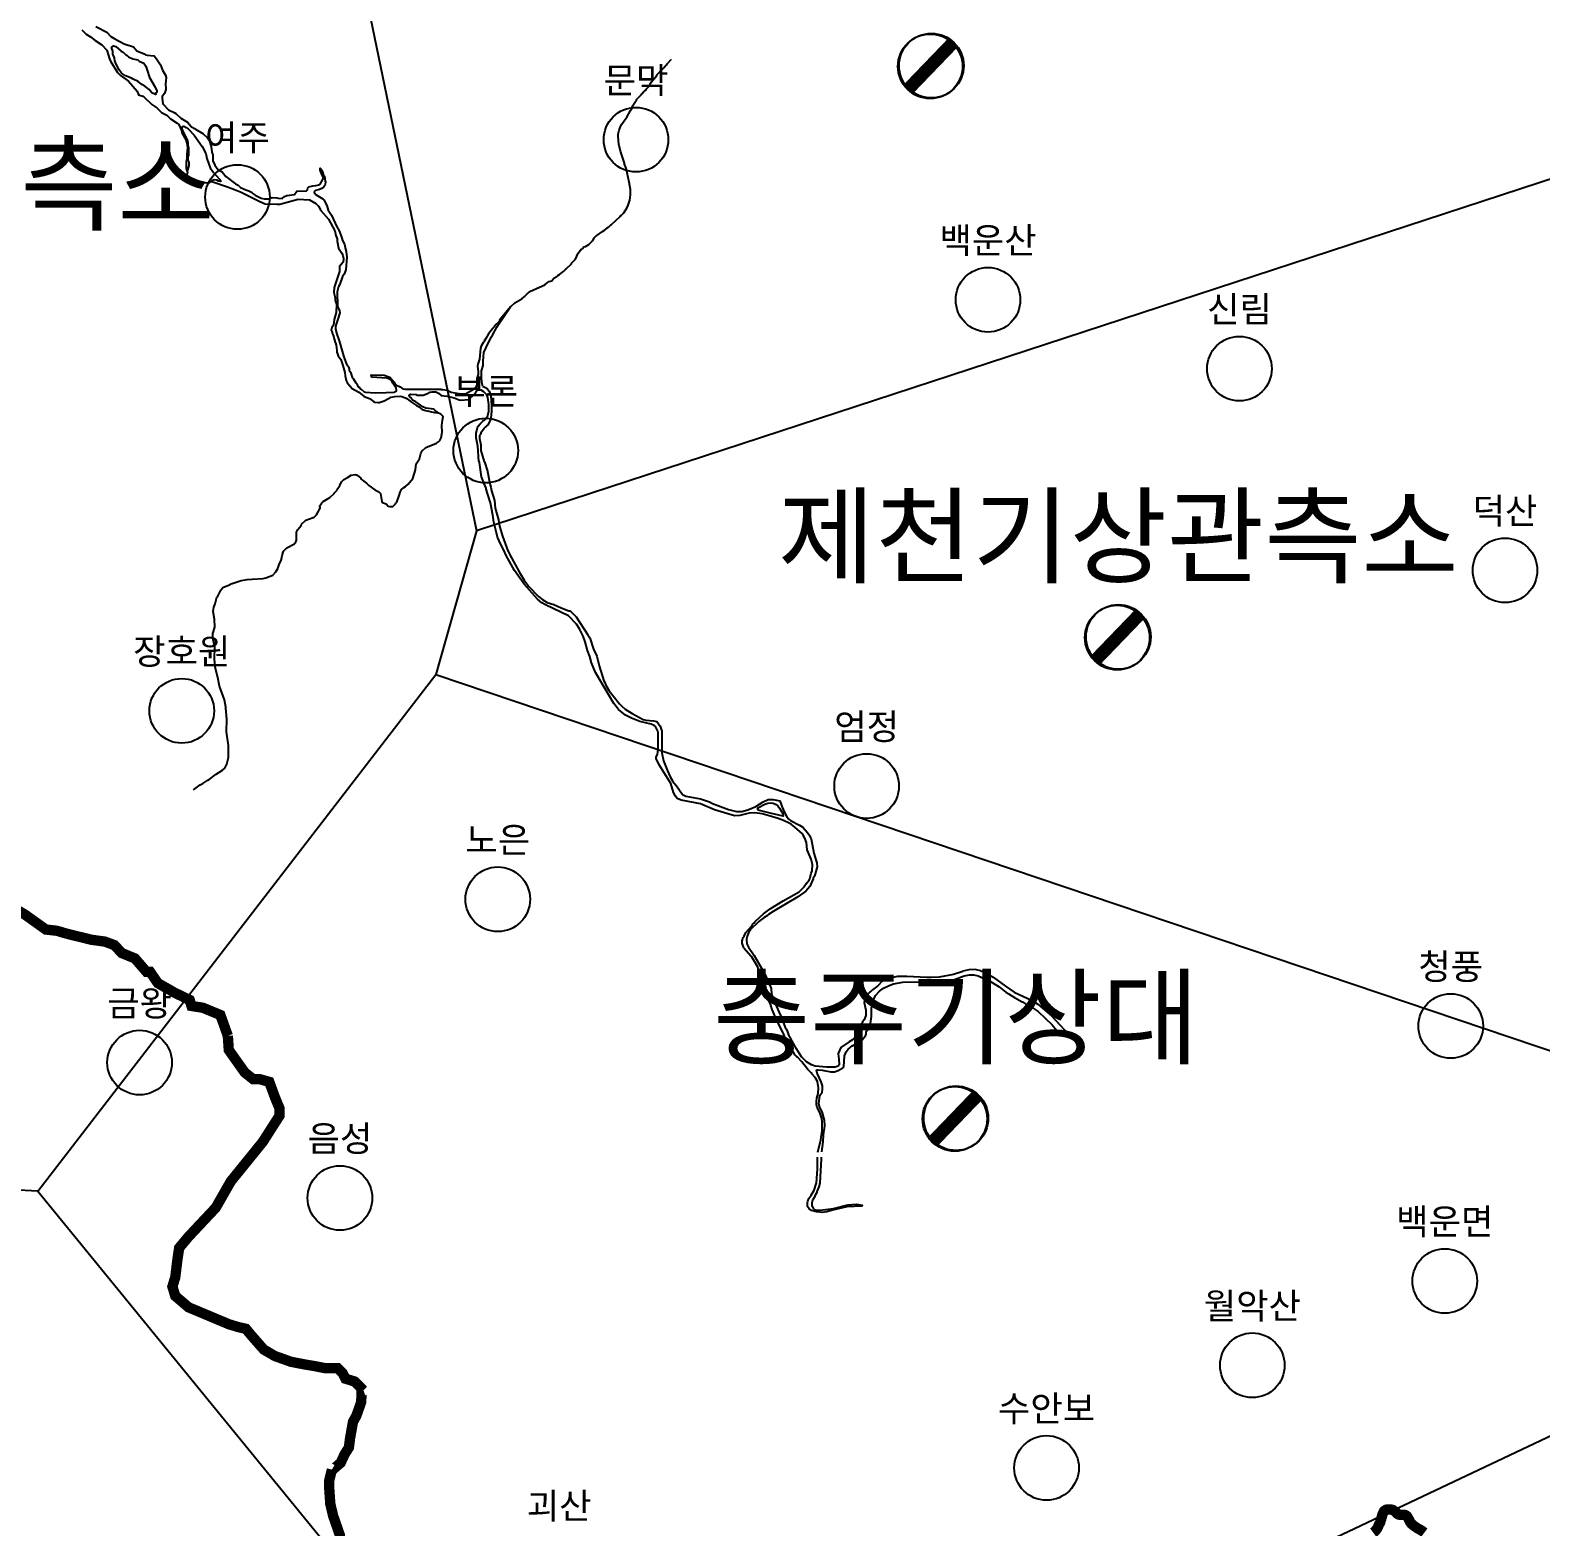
# Model space of a CAD drawing. Header units: millimetres. Extents: x -954552 to 1497340, y -301250 to 736091.
# Drawn here: x 248724 to 307207, y 370346 to 428269 of the extents above; entities that cross this region are included whole.
import ezdxf
from ezdxf.enums import TextEntityAlignment as Align

# ---------------------------------------------------------------- set-up
doc = ezdxf.new("R2010")
doc.units = ezdxf.units.MM
for name, color, linetype in [('2411', 7, 'Continuous'), ('AWS', 4, 'Continuous'), ('AWS명', 2, 'Continuous'), ('EL', 2, 'Continuous'), ('MAIN-RIVER', 5, 'Continuous'), ('Point', 1, 'Continuous'), ('관측소명', 3, 'Continuous'), ('기상청', 1, 'Continuous'), ('티센', 6, 'Continuous')]:
    doc.layers.add(name, color=color, linetype=linetype)
doc.styles.get("Standard").update_dxf_attribs({"font": ''})
doc.styles.get('Standard').set_extended_font_data('Gulim')

# ---------------------------------------------------------------- blocks, each defined once
blk = doc.blocks.new('관측소(기상청)')
at = {"layer": '기상청', "const_width": 500}
blk.add_lwpolyline([(821, 874), (-914, -926)], dxfattribs=at)
at = {"layer": '기상청'}
blk.add_circle((-46, -26), 1250, dxfattribs=at)

msp = doc.modelspace()

# ---------------------------------------------------------------- linework, layer by layer
at = {"layer": '2411', "const_width": 400}
for points in [[(250147, 393298), (249751, 393415), (249332, 393461), (248517, 394043), (247958, 394370), (247445, 394626), (247119, 394719), (246770, 394835), (246258, 394859), (245908, 394905), (245722, 394812), (245373, 394393), (245186, 394183), (244930, 394113), (244744, 394020), (244394, 393997), (244138, 394113), (243742, 394253), (243393, 394486), (243253, 394602), (242927, 394602), (242531, 394579), (241996, 394486), (241614, 394519)], [(256375, 389349), (256086, 390154), (255410, 390434), (254968, 390504), (254898, 390736), (254316, 391016), (253664, 391388), (253361, 391831), (253221, 391831), (252779, 392343), (252266, 392553), (251987, 392856), (251614, 392995), (251102, 393065), (250147, 393298)], [(261625, 375623), (261291, 375967), (260927, 376078), (260816, 376301), (260638, 376479), (260162, 376479), (259799, 376554), (259360, 376628), (258818, 376732), (258195, 376955), (257764, 377207), (257289, 377749), (257073, 378009), (256776, 378076), (256412, 378187), (254853, 378841), (254340, 379279), (254229, 379643), (254340, 380007), (254415, 380623), (254489, 381136), (254853, 381574), (255907, 382695), (256487, 383712), (257727, 385242), (258373, 386252), (258373, 386549), (258201, 386961), (257979, 387566), (257615, 387670), (257355, 387670), (257029, 387930), (256412, 388799), (256375, 389349)], [(261625, 375623), (261553, 375596), (261539, 375177), (261351, 374643), (261221, 374412), (261105, 373762), (261062, 373415), (260889, 373141), (260744, 372823), (260427, 372549), (260405, 372562)], [(260405, 372562), (260304, 372150), (260304, 371786), (260341, 371237), (260452, 370769), (260705, 370041), (260705, 369239), (260667, 368771), (260304, 368073), (259940, 367130), (259940, 366298), (259865, 365422), (259977, 364694), (260162, 364041), (260162, 363603), (260014, 363024), (259539, 361642), (259360, 360915), (259175, 359971), (259175, 359348), (259293, 359062)], [(302700, 370120), (302660, 370150), (302620, 370180), (302600, 370190), (302560, 370220), (302520, 370240), (302470, 370270), (302430, 370290), (302390, 370320), (302340, 370350), (302300, 370380), (302260, 370410), (302230, 370440), (302190, 370470), (302160, 370510), (302140, 370540), (302120, 370590), (302120, 370590), (302100, 370630), (302070, 370680), (302050, 370720), (302020, 370760), (301980, 370790), (301960, 370800), (301910, 370810), (301860, 370810), (301810, 370810), (301750, 370810), (301700, 370820), (301680, 370830), (301640, 370860), (301610, 370900), (301570, 370930), (301530, 370960), (301490, 370990), (301440, 371010), (301380, 371020), (301330, 371020), (301280, 371020), (301230, 371010), (301190, 370990), (301160, 370970), (301130, 370940), (301110, 370900), (301090, 370860), (301070, 370810), (301060, 370750), (301040, 370700), (301030, 370640), (301010, 370590), (301000, 370570), (300990, 370520), (300970, 370480), (300940, 370430), (300940, 370430), (300920, 370380), (300900, 370340), (300880, 370290), (300850, 370250), (300820, 370210), (300790, 370180), (300760, 370150), (300720, 370120)]]:
    msp.add_lwpolyline(points, dxfattribs=at)
at = {"layer": 'AWS'}
for centre in [(272177, 424034), (256748, 421814), (285805, 417836), (295539, 415170), (266361, 411999), (305820, 407364), (254590, 401927), (281106, 399015), (266826, 394633), (303720, 389729), (252959, 388313), (260715, 383072), (303489, 379858), (296040, 376597), (288072, 372624)]:
    msp.add_circle(centre, 1250, dxfattribs=at)
at = {"layer": 'MAIN-RIVER'}
for points in [[(250722, 428279), (250889, 428114), (251062, 428018), (251235, 427871), (251501, 427705), (251685, 427502), (251792, 427157), (251834, 427072), (252108, 426627), (252218, 426513), (252527, 426301), (252871, 425909), (252919, 425773), (253086, 425712), (253123, 425686), (253123, 425686), (253437, 425393), (253629, 425266), (253801, 425081), (254011, 424978), (254152, 424845), (254419, 424678), (254476, 424617), (254579, 424388), (254594, 424301), (254764, 423998), (254803, 423830), (254807, 423713), (254787, 423470), (254785, 423287), (254768, 423173), (254759, 422911), (254803, 422801), (254811, 422779), (254793, 422671), (254799, 422642), (254879, 422553), (254928, 422527), (255388, 422370), (255462, 422362), (255656, 422378), (255673, 422371), (255719, 422415), (255758, 422420), (256361, 422211), (256637, 422105), (256893, 421995), (256893, 421995), (257463, 421719), (257612, 421641), (257817, 421550), (258279, 421537), (258385, 421541), (259100, 421735), (259531, 421707), (259779, 421568), (259883, 421461), (259980, 421297), (260275, 420955), (260517, 420502), (260560, 420330), (260606, 420200), (260604, 420106), (260660, 419836), (260783, 419637), (260826, 419547), (260850, 419428), (260835, 419290), (260701, 419124), (260698, 418927), (260488, 418309), (260485, 418115), (260525, 417915), (260536, 417809), (260584, 417664), (260569, 417340), (260493, 417079), (260464, 416848), (260397, 416762), (260397, 416762), (260380, 416659), (260415, 416580), (260416, 416546), (260458, 416464), (260532, 416179), (260544, 416166), (260568, 416084), (260579, 415975), (260590, 415878), (260591, 415798), (260603, 415787), (260648, 415670), (260749, 415519), (260828, 415293), (260905, 415023), (260915, 414888), (260959, 414716), (260996, 414640), (261015, 414602), (261190, 414399), (261443, 414263), (261657, 414092), (261856, 414021), (262010, 413900), (262071, 413867), (262197, 413859), (262240, 413865), (262423, 413928), (262599, 414012), (262681, 414063), (262838, 414092), (262838, 414092), (263075, 414101), (263249, 414044), (263304, 414016), (263441, 413900), (263681, 413745), (263762, 413703), (263904, 413588), (264041, 413546), (264371, 413472), (264509, 413457), (264493, 413483), (264404, 413549), (264353, 413600), (264040, 413644), (263927, 413695), (263658, 413891), (263522, 413956), (263501, 413992), (263454, 414044), (263436, 414050), (263430, 414071), (263400, 414102), (263395, 414146), (263464, 414183), (263650, 414164), (263694, 414147), (263937, 414150), (264100, 414213), (264196, 414264), (264278, 414269), (264433, 414276), (264433, 414276), (264534, 414224), (264637, 414137), (264861, 414110), (265134, 414042), (265330, 413966), (265384, 413952), (265703, 413971), (265785, 414067), (265798, 414067), (265905, 414149), (265906, 414161), (265935, 414189), (265935, 414208), (265961, 414221), (266000, 414303), (266049, 414342), (266171, 414348), (266270, 414287), (266270, 414287)], [(251268, 428414), (251689, 428195), (251849, 428024), (251998, 427936), (252357, 427747), (252717, 427622), (252853, 427477), (253132, 427350), (253187, 427315), (253253, 427299), (253518, 427272), (253616, 427165), (253774, 426925), (253840, 426717), (253961, 426528), (253992, 426440), (253956, 426179), (253978, 425997), (253972, 425978), (253918, 425823), (253829, 425700), (253829, 425700), (253828, 425644), (253862, 425418), (254083, 425183), (254300, 425080), (254356, 425041), (254559, 424864), (254807, 424710), (254966, 424526), (254997, 424516), (255087, 424465), (255136, 424423), (255186, 424407), (255412, 424275), (255584, 424110), (255651, 424008), (255729, 423770), (255750, 423545), (255792, 423444), (255794, 423213), (255866, 423050), (256001, 422872), (256051, 422834), (256150, 422783), (256303, 422605), (256667, 422330), (256773, 422273), (256865, 422177), (257071, 422088), (257183, 422052), (257287, 421996), (257354, 421932), (257354, 421932), (257435, 421887), (257664, 421774), (257782, 421738), (257964, 421742), (258058, 421784), (258095, 421790), (258277, 421780), (258327, 421763), (258482, 421758), (258570, 421833), (258659, 421874), (258959, 421913), (259049, 422045), (259417, 422049), (259462, 422092), (259476, 422167), (259513, 422203), (259669, 422242), (259781, 422256), (259908, 422285), (259947, 422316), (259998, 422402), (260112, 422615), (260101, 422594), (260069, 422579), (260023, 422662), (259949, 422850), (259950, 422935), (259991, 422889), (260036, 422814), (260085, 422661), (260085, 422661), (260112, 422615), (260148, 422424), (260154, 422387), (260146, 422306), (260132, 422263), (260088, 422207), (260019, 422146), (259979, 422125), (259920, 422102), (259768, 422069), (259730, 422035), (259717, 421982), (259790, 421893), (260056, 421745), (260093, 421710), (260202, 421487), (260256, 421311), (260384, 421107), (260536, 420805), (260558, 420732), (260698, 420480), (260790, 420217), (260808, 420136), (260890, 419983), (260929, 419792), (260957, 419702), (260981, 419482), (260943, 419001), (260877, 418822), (260813, 418735), (260709, 418443), (260709, 418443), (260657, 418356), (260611, 418144), (260626, 417595), (260638, 417545), (260704, 417412), (260716, 417334), (260632, 417092), (260553, 416857), (260551, 416821), (260538, 416809), (260546, 416703), (260596, 416502), (260678, 416280), (260718, 416112), (260856, 415666), (260953, 415375), (261008, 415277), (261044, 415240), (261068, 415167), (261073, 415108), (261119, 415037), (261153, 414954), (261193, 414829), (261231, 414787), (261334, 414622), (261371, 414584), (261407, 414484), (261475, 414439), (261522, 414374), (261534, 414374), (261654, 414277), (261654, 414277), (261710, 414264), (262077, 414229), (262503, 414246), (262814, 414255), (262903, 414316), (262909, 414343), (262892, 414410), (262761, 414612), (262734, 414669), (262654, 414745), (262536, 414806), (261956, 414838), (261925, 414932), (262425, 414920), (262642, 414839), (262799, 414666), (262842, 414596), (262901, 414525), (263049, 414463), (263149, 414393), (263242, 414372), (264479, 414378), (264615, 414376), (264615, 414363), (264703, 414362), (264867, 414339), (265024, 414265), (265163, 414241), (265332, 414208), (265581, 414198), (265916, 414393), (265916, 414393), (265985, 414454), (266025, 414547), (266034, 414784), (266081, 414946), (266082, 415052), (266055, 415265), (266069, 415341), (266134, 415538), (266166, 415963), (266205, 416081), (266286, 416207), (266286, 416207)], [(253258, 426717), (253342, 426445), (253567, 426060), (253628, 425929), (253632, 425871), (253569, 425835), (253581, 425784), (253575, 425775), (253438, 425844), (253334, 425970), (253155, 426104), (253044, 426162), (252908, 426283), (252708, 426371), (252639, 426412), (252412, 426509), (252258, 426605), (252169, 426738), (252050, 426953), (252003, 427090), (251992, 427204), (251926, 427348), (251921, 427455), (251873, 427599), (251944, 427660), (252042, 427639), (252246, 427456), (252320, 427423), (252442, 427307), (252461, 427301), (252530, 427238), (252530, 427238), (252691, 427161), (252884, 427127), (252939, 427075), (253120, 426991), (253199, 426881), (253258, 426717), (253258, 426717)], [(267312, 417557), (267485, 417712), (267758, 417878), (267850, 417953), (267850, 417966), (267869, 417972), (267962, 418065), (268096, 418164), (268642, 418413), (268733, 418490), (268815, 418539), (268920, 418575), (268952, 418625), (269001, 418673), (269107, 418731), (269150, 418775), (269218, 418814), (269379, 418947), (269456, 419017), (269456, 419030), (269474, 419037), (269680, 419227), (269679, 419252), (269833, 419410), (269943, 419646), (269984, 419709), (270046, 419782), (270072, 419782), (270133, 419837), (270163, 419881), (270217, 419893), (270217, 419893), (270355, 419979), (270497, 420120), (270497, 420133), (270521, 420146), (270564, 420231), (270616, 420293), (270650, 420329), (270662, 420329), (270876, 420483), (270947, 420521), (271066, 420614), (271078, 420640), (271128, 420665), (271194, 420719), (271200, 420738), (271233, 420752), (271570, 421056), (271582, 421081), (271607, 421094), (271606, 421107), (271619, 421107), (271649, 421150), (271707, 421198), (271827, 421381), (271878, 421502), (271935, 421686), (271963, 421892), (271960, 422106), (271918, 422392), (271794, 422933), (271735, 423091), (271735, 423091), (271730, 423128), (271574, 423593), (271508, 423853), (271484, 424160), (271489, 424241), (271531, 424399), (271560, 424505), (271620, 424618), (271828, 424905), (271961, 425167), (272017, 425243), (272034, 425318), (272154, 425514), (272199, 425565), (272199, 425589), (272391, 425784), (272397, 425803), (272446, 425854), (272464, 425860), (272470, 425879), (272524, 425935), (272568, 425958), (272567, 425982), (272697, 426116), (272769, 426254), (272860, 426365), (272866, 426384), (272885, 426391), (272901, 426423), (272984, 426514), (272983, 426539), (272983, 426539), (273116, 426669), (273116, 426681), (273189, 426758), (273202, 426758), (273263, 426821), (273293, 426865), (273312, 426871), (273312, 426884), (273353, 426926), (273365, 426926), (273380, 426968), (273543, 427134), (273543, 427134)], [(254803, 422801), (254827, 422847), (254873, 423028), (254876, 423165), (254839, 423241), (254842, 423373), (254867, 423434), (254866, 423721), (254865, 423722), (254838, 423826), (254839, 423832), (254844, 423909), (254827, 423990), (254637, 424387), (254611, 424459), (254620, 424548), (254666, 424559), (254768, 424498), (254837, 424450), (255073, 424205), (255385, 423769), (255525, 423499), (255558, 423298), (255697, 422949), (255825, 422765), (256058, 422499), (256100, 422437), (256094, 422418), (256010, 422430), (255952, 422464), (255845, 422475), (255845, 422475), (255782, 422450), (255758, 422420), (255758, 422420)], [(266288, 415792), (266373, 415984), (266567, 416392), (266620, 416470), (266788, 416782), (266856, 416874), (267312, 417557), (266898, 417043), (266890, 417034), (266890, 417009), (266693, 416825), (266693, 416799), (266626, 416730), (266626, 416717), (266472, 416521), (266365, 416333), (266286, 416207), (266286, 416207)], [(266242, 414484), (266219, 414579), (266197, 414782), (266202, 415082), (266255, 415293), (266258, 415462), (266288, 415792), (266288, 415792)], [(266241, 414484), (266356, 414436), (266427, 414371), (266488, 414300), (266520, 414235), (266554, 414104), (266584, 413755), (266582, 413522), (266561, 413249), (266547, 413196), (266440, 413002), (266390, 412952), (266388, 412946), (266335, 412911), (266297, 412872), (266297, 412872)], [(266270, 414287), (266326, 414238), (266375, 414181), (266391, 414158), (266425, 414052), (266466, 413784), (266470, 413516), (266417, 413290), (266404, 413274), (266354, 413215), (266309, 413181), (266309, 413181)], [(255049, 398865), (255306, 399066), (255404, 399115), (255605, 399247), (255653, 399267), (255919, 399481), (256173, 399632), (256260, 399713), (256337, 399867), (256337, 399867), (256404, 400116), (256398, 400585), (256320, 401117), (256341, 401598), (256291, 402036), (256297, 402067), (256252, 402355), (256055, 402876), (255990, 403220), (255886, 403622), (255859, 403942), (255873, 404403), (255791, 404742), (255794, 404917), (255872, 405166), (255857, 405470), (255857, 405470), (255810, 405769), (255814, 405856), (255837, 405944), (255888, 406072), (255954, 406320), (255999, 406388), (256104, 406597), (256185, 406704), (256468, 406821), (256500, 406842), (256895, 406973), (257121, 407014), (257311, 407021), (257746, 407047), (257852, 407070), (258123, 407178), (258237, 407302), (258310, 407435), (258374, 407631), (258438, 407748), (258472, 407935), (258531, 408102), (258664, 408238), (258960, 408389), (258961, 408401), (258986, 408426), (258998, 408426), (259038, 408532), (259030, 408838), (259088, 408950), (259088, 408950), (259216, 409098), (259228, 409153), (259394, 409304), (259677, 409404), (259714, 409427), (259803, 409513), (259945, 409771), (259939, 409855), (259959, 409903), (260013, 409982), (260061, 410030), (260326, 410179), (260497, 410332), (260498, 410357), (260599, 410455), (260612, 410506), (260637, 410530), (260715, 410651), (260779, 410796), (260868, 410886), (261013, 410954), (261152, 411052), (261308, 411069), (261383, 411049), (261518, 410928), (261518, 410902), (261543, 410902), (261593, 410852), (261744, 410741), (261839, 410648), (262067, 410476), (262067, 410476), (262216, 410404), (262284, 410335), (262335, 410031), (262359, 409990), (262508, 409944), (262588, 409849), (262632, 409829), (262763, 409833), (262871, 409939), (262877, 409960), (262915, 410000), (263005, 410267), (263022, 410294), (263047, 410391), (263104, 410497), (263186, 410573), (263249, 410612), (263351, 410698), (263536, 410914), (263641, 411250), (263670, 411493), (263792, 411685), (263845, 411890), (263903, 411995), (264036, 412124), (264458, 412286), (264527, 412333), (264578, 412384), (264630, 412495), (264677, 412714), (264656, 412970), (264656, 412970), (264689, 413182), (264712, 413315), (264620, 413414), (264509, 413457), (264509, 413457)], [(266330, 410663), (266200, 410988), (266113, 411535), (266095, 411573), (266054, 412174), (265985, 412487), (265988, 412673), (266041, 412898), (266068, 412947), (266144, 413037), (266264, 413148), (266264, 413160), (266309, 413181), (266309, 413181)], [(266308, 411569), (266189, 412002), (266186, 412215), (266128, 412453), (266137, 412590), (266175, 412639), (266202, 412728), (266297, 412872), (266297, 412872)], [(266308, 411569), (266426, 411200), (266426, 411190), (266509, 410791), (266527, 410680), (266559, 410582), (266587, 410439), (266699, 410070), (266729, 409777), (266854, 409322), (266890, 409080), (267008, 408688), (267211, 408122), (267354, 407845), (267659, 407301), (267852, 406985), (267992, 406789), (268017, 406752), (268401, 406348), (268565, 406219), (268741, 406122), (269001, 406044), (269282, 405911), (269577, 405800), (269629, 405802), (269856, 405565), (270309, 404870), (270388, 404748), (270532, 404319), (270661, 404040), (270747, 403673), (270747, 403673), (270934, 403087), (270972, 403026), (271009, 402920), (271141, 402704), (271295, 402503), (271534, 402204), (271623, 402113), (271762, 401989), (272026, 401825), (272461, 401593), (272575, 401564), (272855, 401545), (272982, 401516), (273115, 401329), (273180, 401142), (273174, 400305), (273248, 399994), (273392, 399609), (273502, 399367), (273580, 399238), (273587, 399200), (273741, 399019), (273981, 398687), (274107, 398626), (274678, 398517), (275017, 398400), (275133, 398338), (275752, 398109), (276072, 398032), (276278, 398036), (276503, 398089), (276503, 398089), (276819, 398225), (277103, 398410), (277296, 398489), (277484, 398496), (277741, 398442), (277831, 398197), (277929, 397996), (277937, 397961), (278016, 397828), (278092, 397731), (278165, 397677), (278510, 397497), (278631, 397422), (278809, 397232), (278905, 397083), (278934, 397006), (278952, 396984), (278960, 396974), (279059, 396423), (279158, 396120), (279176, 396039), (279186, 395888), (279086, 395524), (279039, 395451), (279038, 395430), (278911, 395128), (278746, 394948), (278442, 394726), (277490, 394165), (277305, 394043), (277273, 394011), (277273, 394011), (277140, 393932), (276938, 393779), (276600, 393455), (276600, 393429), (276588, 393429), (276563, 393404), (276479, 393203), (276456, 393083), (276464, 392909), (276522, 392810), (276529, 392779), (276753, 392457), (277131, 391810), (277235, 391596), (277313, 391385), (277365, 391304), (277404, 391180), (277426, 390961), (277498, 390738), (277841, 389993), (277958, 389676), (277986, 389617), (278043, 389504), (278095, 389348), (278095, 389348)], [(276357, 392751), (276337, 392783), (276285, 392930), (276283, 393031), (276332, 393158), (276362, 393201), (276428, 393345), (276506, 393423), (276512, 393442), (276673, 393623), (276692, 393671), (276729, 393700), (276728, 393712), (276747, 393718), (276790, 393776), (276809, 393783), (277117, 394075), (277371, 394262), (277874, 394570), (278491, 394927), (278700, 395130), (278699, 395156), (278769, 395232), (278768, 395244), (278792, 395258), (278792, 395270), (278877, 395377), (278901, 395427), (278953, 395643), (278997, 395735), (279006, 395973), (279006, 395973), (278959, 396184), (278809, 396550), (278773, 396825), (278714, 396999), (278618, 397160), (278325, 397430), (278198, 397521), (278112, 397577), (277885, 397683), (277684, 397758), (277334, 397862), (277057, 397935), (276781, 397975), (276562, 397971), (276196, 397872), (275997, 397866), (275211, 398100), (274669, 398323), (273924, 398467), (273777, 398530), (273703, 398620), (273626, 398762), (273526, 399111), (273078, 399838), (272962, 400077), (272960, 400152), (273004, 400243), (273031, 400440), (273033, 401083), (273020, 401146), (272936, 401314), (272936, 401314), (272886, 401363), (272766, 401411), (272327, 401510), (272007, 401637), (271773, 401758), (271495, 401972), (271316, 402213), (270610, 403408), (270455, 403781), (270394, 404036), (270304, 404259), (270211, 404602), (270129, 404822), (269987, 405103), (269875, 405283), (269564, 405604), (268670, 406027), (268535, 406113), (268360, 406247), (267848, 406830), (267468, 407358), (267148, 407934), (267062, 408145), (266946, 408364), (266811, 408654), (266777, 408822), (266668, 409227), (266635, 409500), (266540, 409974), (266415, 410381), (266366, 410576), (266366, 410576), (266330, 410663), (266330, 410663)], [(277378, 397961), (276909, 398083), (276883, 398126), (276926, 398183), (277161, 398312), (277279, 398351), (277374, 398361), (277491, 398354), (277607, 398305), (277668, 398254), (277739, 398158), (277857, 397959), (277880, 397866), (277874, 397848), (277378, 397961), (277378, 397961)], [(276358, 392752), (276638, 392425), (276862, 392047), (276947, 391798), (277010, 391400), (277197, 391009), (277297, 390730), (277366, 390578), (277439, 390368), (277601, 389965), (277868, 389466), (277888, 389399), (277914, 389332), (277914, 389332)], [(285524, 391864), (285309, 391916), (285065, 391906), (284835, 391852), (284829, 391843), (284469, 391728), (283914, 391619), (283609, 391602), (283434, 391604), (282664, 391649), (282301, 391644), (281946, 391570), (281755, 391497), (281713, 391469), (281539, 391288), (281329, 391129), (281253, 391047), (281234, 391040), (281155, 390957), (281155, 390945), (281119, 390919), (281119, 390907), (281034, 390793), (281013, 390642), (281079, 390344), (281076, 390138), (281015, 389968), (280950, 389886), (280945, 389865), (280900, 389812), (280839, 389709), (280839, 389709), (280824, 389661), (280797, 389576), (280749, 389413), (280749, 389413)], [(285523, 391866), (285666, 391808), (286004, 391619), (286480, 391270), (286820, 391037), (287514, 390710), (287735, 390569), (288260, 390118), (288760, 389593), (288855, 389473), (288891, 389409), (288891, 389409)], [(281063, 389343), (281085, 389416), (281094, 389492), (281103, 389534), (281194, 389667), (281255, 389828), (281294, 390099), (281289, 390418), (281362, 390733), (281432, 390864), (281444, 390908), (281605, 391083), (281758, 391194), (281982, 391297), (282142, 391356), (282510, 391424), (283198, 391435), (283636, 391354), (283811, 391351), (284011, 391360), (284234, 391419), (284887, 391668), (285095, 391712), (285255, 391711), (285418, 391676), (285795, 391507), (285902, 391446), (286231, 391239), (286490, 391043), (286606, 390974), (286623, 390955), (286623, 390955), (286831, 390832), (287126, 390669), (287146, 390666), (287314, 390548), (287436, 390495), (287752, 390288), (288284, 389774), (288463, 389568), (288467, 389562), (288561, 389397), (288561, 389397)], [(279220, 384840), (279330, 385320), (279390, 385670), (279390, 386050), (279360, 386190), (279310, 386340), (279310, 386360), (279190, 386570), (279160, 386680), (279160, 386800), (279180, 386930), (279230, 387110), (279240, 387340), (279200, 387580), (279110, 387730), (278990, 387880), (278990, 387900), (278970, 387900), (278830, 388050), (278600, 388340), (278440, 388510), (278420, 388520), (278400, 388550), (278390, 388550), (278340, 388600), (278291, 388691), (278098, 389025), (277914, 389332), (277914, 389332)], [(280749, 389413), (280673, 389310), (280560, 389190), (280430, 389120), (280110, 388900), (280010, 388660), (280020, 388530), (280030, 388460), (280040, 388230), (280000, 388170), (279890, 388140), (279570, 388140), (279120, 388180), (278970, 388230), (278780, 388340), (278580, 388530), (278388, 388848), (278160, 389252), (278095, 389348), (278095, 389348)], [(279370, 384860), (279420, 385250), (279430, 385520), (279490, 385870), (279470, 386080), (279380, 386400), (279290, 386580), (279260, 386720), (279300, 387040), (279380, 387170), (279400, 387270), (279400, 387330), (279400, 387410), (279340, 387570), (279190, 387900), (279170, 388020), (279190, 388030), (279220, 388030), (279380, 388020), (279720, 387960), (279860, 387960), (280010, 388010), (280190, 388110), (280220, 388150), (280250, 388580), (280290, 388660), (280310, 388730), (280390, 388830), (280450, 388880), (280460, 388880), (280480, 388910), (280480, 388910), (280540, 388960), (280550, 388960), (280553, 388963), (280924, 389185), (281063, 389343), (281063, 389343)], [(279340, 384650), (279340, 384590), (279290, 383650), (279250, 383500), (279180, 383320), (279180, 383290), (279100, 383150), (279100, 383130), (279010, 382990), (278980, 382880), (278980, 382770), (279040, 382680), (279090, 382630), (279150, 382600), (279310, 382600), (279820, 382670), (280380, 382810), (280710, 382830), (280930, 382800), (280940, 382780), (280920, 382760), (280340, 382730), (279790, 382600), (279560, 382530), (279390, 382510), (279290, 382520), (279160, 382530), (278970, 382590), (278880, 382650), (278820, 382740), (278820, 382900), (278820, 382900), (278830, 382950), (278870, 383050), (278960, 383180), (279070, 383370), (279160, 383660), (279200, 384190), (279210, 384650), (279210, 384650)]]:
    msp.add_lwpolyline(points, dxfattribs=at)
at = {"layer": '기상청'}
for centre in [(283614, 426897), (290854, 404787), (284566, 386160)]:
    msp.add_circle(centre, 1250, dxfattribs=at)
at = {"layer": '티센'}
for points in [[(261570, 430312), (266003, 408890)], [(307894, 422606), (266003, 408890)], [(266003, 408890), (264429, 403332)], [(249024, 383341), (264429, 403332)], [(264429, 403332), (311110, 387575)], [(249024, 383341), (239096, 383849)], [(249024, 383341), (266060, 362472)], [(276022, 358941), (308391, 374250)]]:
    msp.add_lwpolyline(points, dxfattribs=at)

# ---------------------------------------------------------------- block references
at = {"layer": 'Point'}
for p in [(283614, 426897), (290854, 404787), (284566, 386160)]:
    msp.add_blockref('관측소(기상청)', p, dxfattribs=at)

# ---------------------------------------------------------------- texts
at = {"layer": 'AWS명'}
for s, p in [('문막', (272177, 425534)), ('여주', (256748, 423314)), ('백운산', (285805, 419336)), ('신림', (295539, 416670)), ('부론', (266361, 413499)), ('덕산', (305820, 408864)), ('장호원', (254590, 403427)), ('엄정', (281106, 400515)), ('노은', (266826, 396133)), ('청풍', (303720, 391229)), ('금왕', (252959, 389813)), ('음성', (260715, 384572)), ('백운면', (303489, 381358)), ('월악산', (296040, 378097)), ('수안보', (288072, 374124)), ('괴산', (269198, 370358))]:
    msp.add_text(s, height=1000, dxfattribs=at).set_placement(p, align=Align.BOTTOM_CENTER)
at = {"layer": 'EL'}
for p in [(283614, 426896), (290854, 404786), (284566, 386159)]:
    msp.add_text('0.000', height=2.5, dxfattribs=at).set_placement(p, align=Align.TOP_CENTER)
at = {"layer": '관측소명'}
for s, p in [('이천기상관측소', (242692, 419928)), ('제천기상관측소', (290854, 406287)), ('충주기상대', (284566, 387660))]:
    msp.add_text(s, height=3000, dxfattribs=at).set_placement(p, align=Align.BOTTOM_CENTER)

doc.saveas('drawing.dxf')
